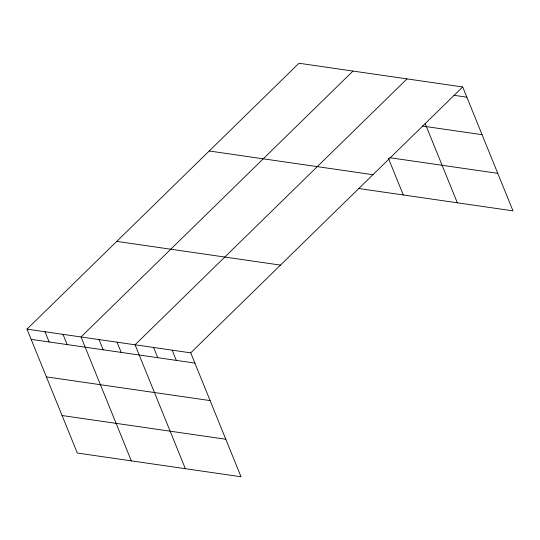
<?xml version="1.0" encoding="UTF-8"?>
<svg xmlns="http://www.w3.org/2000/svg" width="540" height="540" viewBox="0 0 540 540"><rect width="100%" height="100%" fill="white"/><g stroke="black" fill="none" stroke-linecap="round" stroke-linejoin="round"><path stroke-width="0.81" d="M27 329.144L190.721 352.85L241.029 476.759L77.315 453.046L27 329.144L298.971 63.241L462.686 86.954L513 210.857L358.283 188.453M352.998 71.064L81.027 336.967L131.342 460.877M407.025 78.887L135.054 344.79L185.369 468.7M190.721 352.85L462.686 86.954M453.931 95.303L466.837 97.173M422.314 126.036L482.072 134.69M389.711 157.694L497.765 173.34M209.216 150.991L372.938 174.697M116.748 241.394L280.469 265.106M31.151 339.363L194.873 363.076M46.386 376.88L210.101 400.592M62.08 415.537L225.801 439.243M425.135 123.505L457.333 202.797M388.395 158.24L403.306 194.974M172.166 350.163L176.317 360.389M153.61 347.476L157.761 357.703M117.045 342.185L121.196 352.404M99.036 339.572L103.187 349.799M63.018 334.355L67.169 344.581M45.009 331.749L49.16 341.975"/></g></svg>
